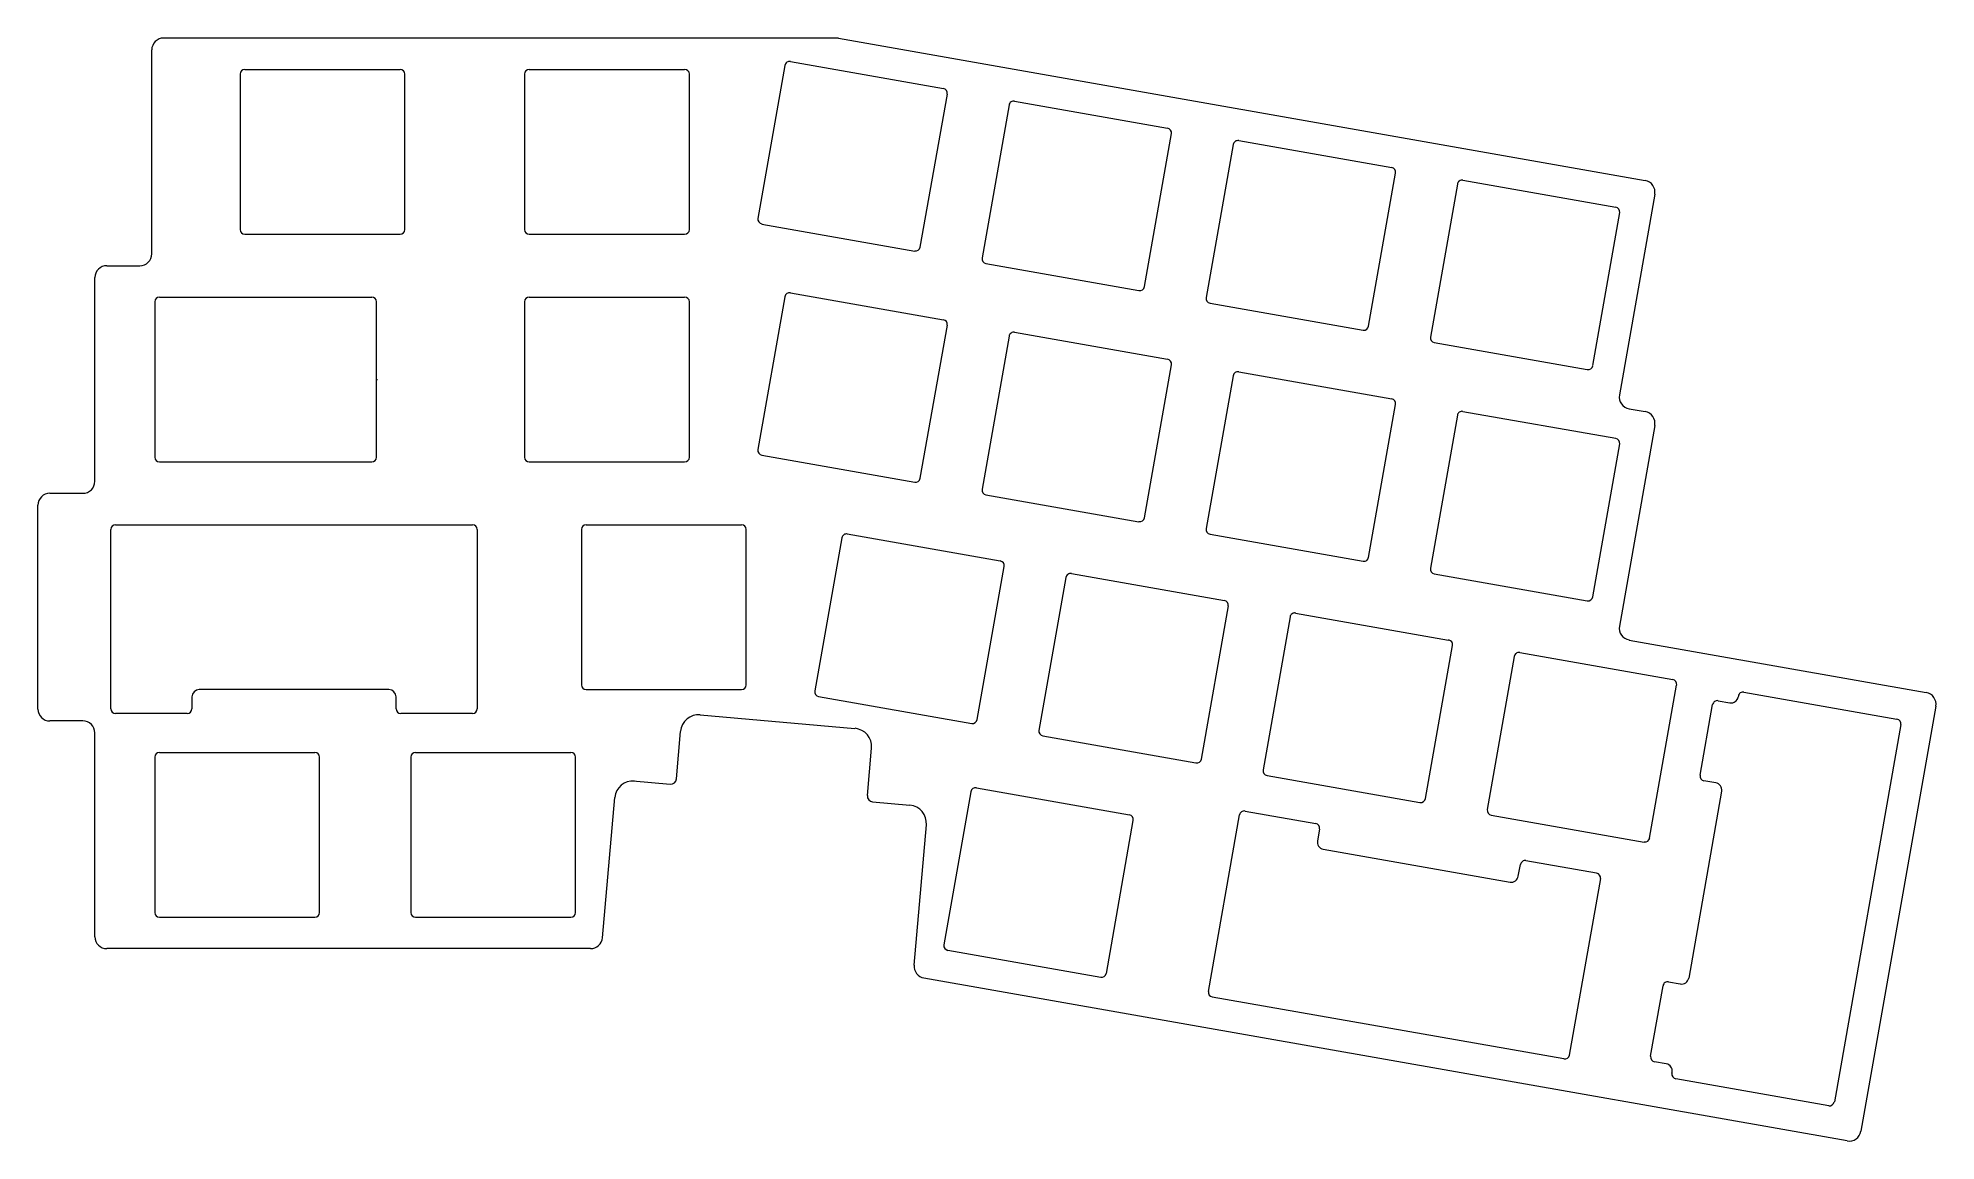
# Model space of a CAD drawing. Header units: millimetres. Extents: x -24 to 135, y -83 to 10.
import ezdxf

# ---------------------------------------------------------------- set-up
doc = ezdxf.new("R2010")
doc.units = ezdxf.units.MM
doc.layers.add('edge cuts plate', color=7, linetype='Continuous', lineweight=5, true_color=0xffffff)

msp = doc.modelspace()

# ---------------------------------------------------------------- linework, layer by layer
at = {"layer": 'edge cuts plate'}
for p, q in [((-14.29, -8.53), (-14.29, 8.52)), ((-13.29, 9.53), (43.01, 9.53)), ((43.19, 9.51), (110.7, -2.4)), ((-6.9, 6.5), (-6.9, -6.5)), ((-6.5, 6.9), (6.5, 6.9)), ((6.9, -6.5), (6.9, 6.5)), ((16.91, 6.5), (16.91, -6.5)), ((17.31, 6.9), (30.31, 6.9)), ((30.71, -6.5), (30.71, 6.5)), ((38.71, 7.23), (36.45, -5.57)), ((39.17, 7.55), (51.97, 5.3)), ((50.04, -7.97), (52.3, 4.83)), ((57.47, 3.92), (55.21, -8.88)), ((57.93, 4.24), (70.73, 1.99)), ((68.8, -11.28), (71.06, 1.52)), ((76.23, 0.61), (73.97, -12.19)), ((76.69, 0.94), (89.49, -1.32)), ((87.56, -14.59), (89.82, -1.78)), ((94.99, -2.7), (92.73, -15.5)), ((95.45, -2.37), (108.25, -4.63)), ((111.51, -3.55), (108.55, -20.34)), ((36.77, -6.04), (49.57, -8.3)), ((106.32, -17.89), (108.58, -5.09)), ((-6.5, -6.9), (6.5, -6.9)), ((17.31, -6.9), (30.31, -6.9)), ((-18.05, -9.53), (-15.29, -9.53)), ((55.53, -9.35), (68.34, -11.6)), ((-19.05, -27.57), (-19.05, -10.53)), ((-14.04, -12.55), (-14.04, -25.55)), ((-13.64, -12.15), (4.12, -12.15)), ((4.52, -25.55), (4.52, -12.55)), ((16.91, -12.55), (16.91, -25.55)), ((17.31, -12.15), (30.31, -12.15)), ((30.71, -25.55), (30.71, -12.55)), ((38.71, -12.12), (36.45, -24.92)), ((39.17, -11.79), (51.97, -14.05)), ((74.29, -12.65), (87.1, -14.91)), ((50.04, -27.31), (52.3, -14.51)), ((57.47, -15.42), (55.21, -28.23)), ((57.93, -15.1), (70.73, -17.36)), ((93.05, -15.96), (105.86, -18.22)), ((4.52, -19.05), (4.62, -19.05)), ((68.8, -30.62), (71.06, -17.82)), ((76.23, -18.73), (73.97, -31.53)), ((76.69, -18.41), (89.49, -20.66)), ((87.56, -33.93), (89.82, -21.13)), ((94.99, -22.04), (92.73, -34.84)), ((95.45, -21.72), (108.25, -23.97)), ((109.36, -21.5), (110.7, -21.74)), ((111.51, -22.9), (108.55, -39.69)), ((36.77, -25.38), (49.57, -27.64)), ((106.32, -37.24), (108.58, -24.44)), ((-13.64, -25.95), (4.12, -25.95)), ((17.31, -25.95), (30.31, -25.95)), ((-22.81, -28.57), (-20.05, -28.57)), ((-23.81, -46.62), (-23.81, -29.57)), ((55.53, -28.69), (68.34, -30.95)), ((-17.72, -46.6), (-17.72, -31.6)), ((-17.32, -31.2), (12.56, -31.2)), ((12.96, -31.6), (12.96, -46.6)), ((21.67, -31.6), (21.67, -44.6)), ((22.07, -31.2), (35.07, -31.2)), ((35.47, -44.6), (35.47, -31.6)), ((43.47, -32.3), (41.21, -45.1)), ((43.93, -31.97), (56.73, -34.23)), ((74.29, -32), (87.1, -34.25)), ((54.8, -47.5), (57.06, -34.7)), ((62.23, -35.61), (59.97, -48.41)), ((62.69, -35.28), (75.49, -37.54)), ((93.05, -35.31), (105.86, -37.56)), ((73.56, -50.81), (75.82, -38)), ((80.99, -38.92), (78.73, -51.72)), ((81.45, -38.59), (94.25, -40.85)), ((109.36, -40.85), (134.23, -45.23)), ((92.32, -54.11), (94.58, -41.31)), ((99.75, -42.22), (97.49, -55.03)), ((100.21, -41.9), (113.02, -44.16)), ((-10.92, -45.6), (-10.92, -46.6)), ((5.56, -45), (-10.32, -45)), ((6.16, -46.6), (6.16, -45.6)), ((22.07, -45), (35.07, -45)), ((41.53, -45.57), (54.34, -47.82)), ((111.08, -57.42), (113.34, -44.62)), ((116.82, -45.93), (117.8, -46.1)), ((118.51, -45.53), (118.5, -45.62)), ((118.97, -45.21), (131.78, -47.46)), ((-20.05, -47.62), (-22.81, -47.62)), ((-11.32, -47), (-17.32, -47)), ((12.56, -47), (6.56, -47)), ((31.62, -47.1), (44.57, -48.24)), ((115.31, -52.16), (116.35, -46.25)), ((135.04, -46.39), (128.77, -81.94)), ((-19.05, -65.67), (-19.05, -48.62)), ((29.62, -52.47), (29.97, -48.49)), ((60.3, -48.87), (73.1, -51.13)), ((132.1, -47.93), (126.54, -79.49)), ((-14.04, -50.65), (-14.04, -63.65)), ((-13.64, -50.25), (-0.64, -50.25)), ((-0.24, -63.65), (-0.24, -50.65)), ((7.39, -50.65), (7.39, -63.65)), ((7.79, -50.25), (20.79, -50.25)), ((21.19, -63.65), (21.19, -50.65)), ((45.61, -53.87), (45.96, -49.89)), ((79.06, -52.18), (91.86, -54.44)), ((25.98, -52.63), (29.11, -52.9)), ((54.27, -53.54), (52.02, -66.35)), ((54.74, -53.22), (67.54, -55.48)), ((117.11, -53.5), (114.35, -69.13)), ((116.62, -52.8), (115.63, -52.63)), ((23.44, -65.76), (24.47, -54.02)), ((46.04, -54.39), (49.16, -54.66)), ((74.15, -70.25), (76.75, -55.48)), ((77.22, -55.16), (83.13, -56.2)), ((97.82, -55.49), (110.62, -57.75)), ((49.52, -68.06), (50.55, -56.31)), ((65.61, -68.74), (67.86, -55.94)), ((83.45, -56.66), (83.28, -57.65)), ((83.76, -58.34), (99.4, -61.1)), ((100.09, -60.61), (100.27, -59.63)), ((100.73, -59.3), (106.64, -60.34)), ((106.96, -60.81), (104.36, -75.58)), ((-13.64, -64.05), (-0.64, -64.05)), ((7.79, -64.05), (20.79, -64.05)), ((22.44, -66.67), (-18.05, -66.67)), ((52.34, -66.81), (65.14, -69.07)), ((127.61, -82.75), (50.34, -69.13)), ((111.16, -75.68), (112.21, -69.77)), ((112.67, -69.44), (113.65, -69.62)), ((103.9, -75.9), (74.47, -70.72)), ((112.47, -76.31), (111.49, -76.14)), ((112.94, -77.09), (112.96, -77.01)), ((126.07, -79.82), (113.27, -77.56))]:
    msp.add_line(p, q, dxfattribs=at)
for centre, radius, start, end in [((-13.29, 8.52), 1, 90, 180), ((43.01, 8.52), 1, 80, 90), ((-6.5, 6.5), 0.4, 90, 180), ((6.5, 6.5), 0.4, 0, 90), ((17.31, 6.5), 0.4, 90, 180), ((30.31, 6.5), 0.4, 0, 90), ((39.1, 7.16), 0.4, 80, 170), ((51.9, 4.9), 0.4, 350, 80), ((57.86, 3.85), 0.4, 80, 170), ((70.66, 1.59), 0.4, 350, 80), ((76.62, 0.54), 0.4, 80, 170), ((89.42, -1.71), 0.4, 350, 80), ((95.38, -2.77), 0.4, 80, 170), ((110.53, -3.38), 1, 350, 80), ((108.18, -5.02), 0.4, 350, 80), ((36.84, -5.64), 0.4, 170, 260), ((-6.5, -6.5), 0.4, 180, 270), ((6.5, -6.5), 0.4, 270, 0), ((17.31, -6.5), 0.4, 180, 270), ((30.31, -6.5), 0.4, 270, 0), ((-18.05, -10.53), 1, 90, 180), ((-15.29, -8.53), 1, 270, 0), ((49.64, -7.9), 0.4, 260, 350), ((55.6, -8.95), 0.4, 170, 260), ((-13.64, -12.55), 0.4, 90, 180), ((4.12, -12.55), 0.4, 0, 90), ((17.31, -12.55), 0.4, 90, 180), ((30.31, -12.55), 0.4, 0, 90), ((39.1, -12.19), 0.4, 80, 170), ((68.4, -11.21), 0.4, 260, 350), ((74.36, -12.26), 0.4, 170, 260), ((51.9, -14.44), 0.4, 350, 80), ((57.86, -15.49), 0.4, 80, 170), ((87.17, -14.52), 0.4, 260, 350), ((93.12, -15.57), 0.4, 170, 260), ((70.66, -17.75), 0.4, 350, 80), ((76.62, -18.8), 0.4, 80, 170), ((105.93, -17.83), 0.4, 260, 350), ((109.54, -20.52), 1, 170, 260), ((89.42, -21.06), 0.4, 350, 80), ((95.38, -22.11), 0.4, 80, 170), ((110.53, -22.72), 1, 350, 80), ((36.84, -24.99), 0.4, 170, 260), ((108.18, -24.37), 0.4, 350, 80), ((-13.64, -25.55), 0.4, 180, 270), ((4.12, -25.55), 0.4, 270, 0), ((17.31, -25.55), 0.4, 180, 270), ((30.31, -25.55), 0.4, 270, 0), ((-22.81, -29.57), 1, 90, 180), ((-20.05, -27.57), 1, 270, 0), ((49.64, -27.25), 0.4, 260, 350), ((55.6, -28.3), 0.4, 170, 260), ((-17.32, -31.6), 0.4, 90, 180), ((12.56, -31.6), 0.4, 0, 90), ((22.07, -31.6), 0.4, 90, 180), ((35.07, -31.6), 0.4, 0, 90), ((68.4, -30.55), 0.4, 260, 350), ((74.36, -31.6), 0.4, 170, 260), ((43.86, -32.37), 0.4, 80, 170), ((56.66, -34.63), 0.4, 350, 80), ((87.17, -33.86), 0.4, 260, 350), ((93.12, -34.91), 0.4, 170, 260), ((62.62, -35.68), 0.4, 80, 170), ((75.42, -37.93), 0.4, 350, 80), ((105.93, -37.17), 0.4, 260, 350), ((81.38, -38.98), 0.4, 80, 170), ((109.54, -39.86), 1, 170, 260), ((94.19, -41.24), 0.4, 350, 80), ((100.14, -42.29), 0.4, 80, 170), ((112.95, -44.55), 0.4, 350, 80), ((-10.32, -45.6), 0.6, 90, 180), ((5.56, -45.6), 0.6, 0, 90), ((22.07, -44.6), 0.4, 180, 270), ((35.07, -44.6), 0.4, 270, 0), ((41.6, -45.17), 0.4, 170, 260), ((116.75, -46.32), 0.4, 80, 170), ((117.9, -45.51), 0.6, 260, 350), ((118.9, -45.6), 0.4, 80, 170), ((134.05, -46.22), 1, 350, 80), ((-22.81, -46.62), 1, 180, 270), ((-20.05, -48.62), 1, 360, 90), ((-17.32, -46.6), 0.4, 180, 270), ((-11.32, -46.6), 0.4, 270, 0), ((6.56, -46.6), 0.4, 180, 270), ((12.56, -46.6), 0.4, 270, 0), ((31.49, -48.62), 1.52, 85, 175), ((54.41, -47.43), 0.4, 260, 350), ((131.71, -47.86), 0.4, 350, 80), ((44.44, -49.75), 1.52, 355, 85), ((60.36, -48.48), 0.4, 170, 260), ((-13.64, -50.65), 0.4, 90, 180), ((-0.64, -50.65), 0.4, 0, 90), ((7.79, -50.65), 0.4, 90, 180), ((20.79, -50.65), 0.4, 0, 90), ((73.17, -50.74), 0.4, 260, 350), ((79.13, -51.79), 0.4, 170, 260), ((115.7, -52.23), 0.4, 170, 260), ((25.98, -54.16), 1.52, 85, 175), ((29.15, -52.43), 0.475, 265, 355), ((46.08, -53.91), 0.475, 175, 265), ((54.67, -53.61), 0.4, 80, 170), ((116.52, -53.39), 0.6, 350, 80), ((49.03, -56.18), 1.52, 355, 85), ((67.47, -55.87), 0.4, 350, 80), ((77.15, -55.55), 0.4, 80, 170), ((91.93, -54.04), 0.4, 260, 350), ((97.89, -55.1), 0.4, 170, 260), ((83.06, -56.59), 0.4, 350, 80), ((83.87, -57.75), 0.6, 170, 260), ((110.69, -57.35), 0.4, 260, 350), ((100.66, -59.7), 0.4, 80, 170), ((106.57, -60.74), 0.4, 350, 80), ((99.5, -60.51), 0.6, 260, 350), ((-13.64, -63.65), 0.4, 180, 270), ((-0.64, -63.65), 0.4, 270, 0), ((7.79, -63.65), 0.4, 180, 270), ((20.79, -63.65), 0.4, 270, 0), ((-18.05, -65.67), 1, 180, 270), ((22.44, -65.67), 1, 270, 355), ((52.41, -66.42), 0.4, 170, 260), ((50.52, -68.14), 1, 175, 260), ((65.21, -68.67), 0.4, 260, 350), ((112.6, -69.84), 0.4, 80, 170), ((113.76, -69.03), 0.6, 260, 350), ((74.54, -70.32), 0.4, 170, 260), ((103.97, -75.51), 0.4, 260, 350), ((111.56, -75.75), 0.4, 170, 260), ((112.37, -76.9), 0.6, 350, 80), ((113.34, -77.16), 0.4, 170, 260), ((126.14, -79.42), 0.4, 260, 350), ((127.78, -81.77), 1, 260, 350)]:
    msp.add_arc(centre, radius, start, end, dxfattribs=at)

doc.saveas('drawing.dxf')
